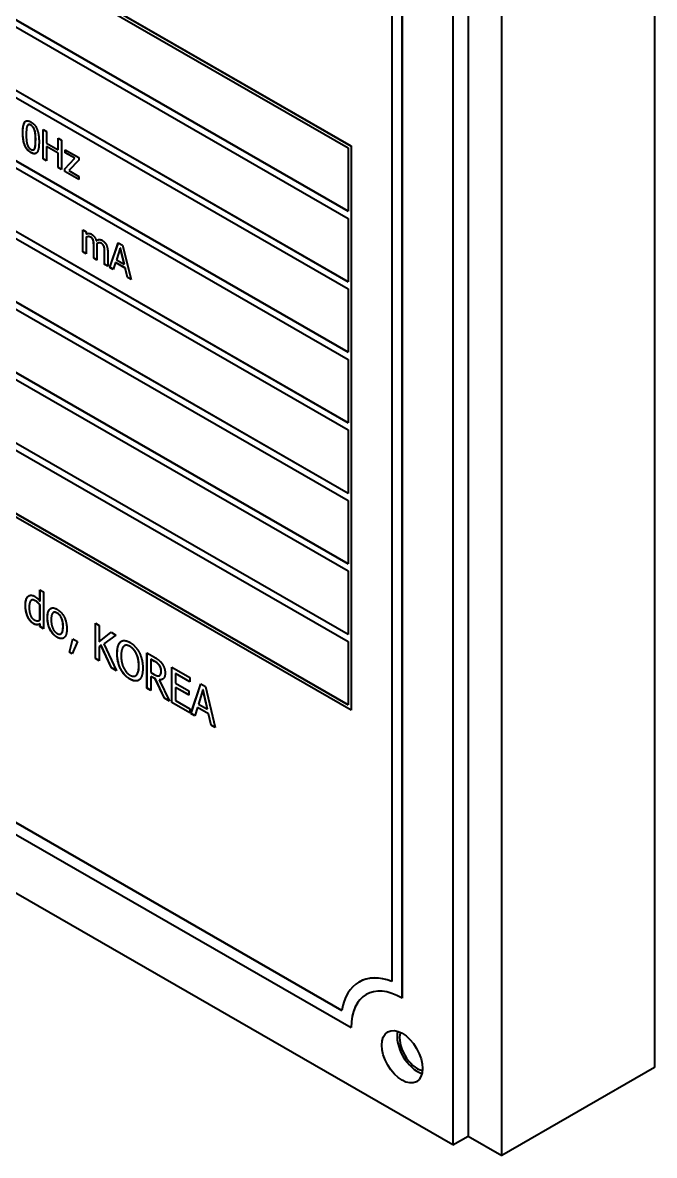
# Model space of a CAD drawing. Header units: millimetres. Extents: x 0 to 3364, y 0 to 2376.
# Drawn here: x 3010 to 3031.96, y 1854.53 to 1893.92 of the extents above; entities that cross this region are included whole.
import ezdxf

# ---------------------------------------------------------------- set-up
doc = ezdxf.new("R2010")
doc.units = ezdxf.units.MM
doc.header["$LTSCALE"] = 4
doc.layers.add('가시적인 것(ISO)', color=3, linetype='Continuous', lineweight=40, true_color=0x00ff00)
doc.layers.add('가시적인 좁은 것(ISO)', color=3, linetype='Continuous', lineweight=35, true_color=0x00ff00)

msp = doc.modelspace()

# ---------------------------------------------------------------- linework, layer by layer
at = {"layer": '가시적인 것(ISO)'}
for p, q in [((2988.8948, 1908.363), (3021.4217, 1889.632)), ((2988.8984, 1908.3651), (3021.4253, 1889.6341)), ((2989.0009, 1908.1793), (3021.3157, 1889.5705)), ((3021.3157, 1887.3631), (2989.0009, 1905.9719)), ((2989.0044, 1905.974), (3021.3157, 1887.3672)), ((2989.0009, 1905.7267), (3021.3157, 1887.1178)), ((3024.9608, 1903.949), (3024.9608, 1854.8962)), ((3025.4911, 1904.2544), (3025.4911, 1855.2016)), ((3021.3157, 1884.9104), (2989.0009, 1903.5193)), ((2989.0044, 1903.5213), (3021.3157, 1884.9145)), ((3026.6579, 1854.5297), (3026.6579, 1903.5825)), ((2989.0009, 1903.274), (3021.3157, 1884.6652)), ((3031.9612, 1902.169), (3031.9612, 1857.5837)), ((3021.3157, 1882.4578), (2989.0009, 1901.0666)), ((2989.0009, 1900.8214), (3021.3157, 1882.2125)), ((2989.0044, 1901.0687), (3021.3157, 1882.4619)), ((3023.1895, 1859.9999), (3023.1895, 1900.8772)), ((3023.193, 1900.8793), (3023.193, 1860.0019)), ((3022.836, 1900.7064), (3022.836, 1860.5779)), ((3021.3157, 1880.0052), (2989.0009, 1898.614)), ((2989.0044, 1898.616), (3021.3157, 1880.0092)), ((2989.0009, 1898.3687), (3021.3157, 1879.7599)), ((3021.3157, 1877.5525), (2989.0009, 1896.1614)), ((2989.0044, 1896.1634), (3021.3157, 1877.5566)), ((2989.0009, 1895.9161), (3021.3157, 1877.3073)), ((3021.3157, 1875.0999), (2989.0009, 1893.7087)), ((2989.0044, 1893.7108), (3021.3157, 1875.104)), ((2989.0009, 1893.4635), (3021.3157, 1874.8546)), ((3021.3157, 1872.6472), (2989.0009, 1891.2561)), ((2989.0009, 1891.0108), (3021.3157, 1872.402)), ((2989.0044, 1891.2581), (3021.3157, 1872.6513)), ((3010.1939, 1890.3704), (3010.1904, 1890.3684)), ((3010.7062, 1889.183), (3010.7062, 1890.2049)), ((3010.7062, 1890.2049), (3010.8237, 1890.1373)), ((3010.7098, 1889.185), (3010.7098, 1890.2029)), ((3010.8237, 1890.1373), (3010.8237, 1889.7365)), ((3010.8237, 1889.7365), (3011.2305, 1889.5022)), ((3011.2305, 1889.5022), (3011.2305, 1889.903)), ((3011.2305, 1889.903), (3011.348, 1889.8353)), ((3011.2341, 1889.5042), (3011.2341, 1889.901)), ((3011.348, 1889.8353), (3011.348, 1888.8134)), ((3010.3837, 1889.5053), (3010.3801, 1889.5033)), ((3010.8272, 1889.6176), (3010.8237, 1889.6155)), ((3011.2305, 1889.3813), (3010.8237, 1889.6155)), ((3010.8237, 1889.6155), (3010.8237, 1889.1153)), ((3011.2341, 1889.3833), (3010.8272, 1889.6176)), ((3011.2341, 1889.5042), (3011.2305, 1889.5022)), ((3011.2341, 1889.3833), (3011.2305, 1889.3813)), ((3011.2305, 1888.8811), (3011.2305, 1889.3813)), ((3011.2341, 1888.8831), (3011.2341, 1889.3833)), ((3011.4812, 1889.3976), (3011.4812, 1889.5036)), ((3011.4812, 1889.5036), (3011.9475, 1889.235)), ((3011.4848, 1889.3996), (3011.4812, 1889.3976)), ((3011.8136, 1889.2062), (3011.4812, 1889.3976)), ((3011.4848, 1889.3996), (3011.4848, 1889.5015)), ((3011.8171, 1889.2082), (3011.4848, 1889.3996)), ((3021.3157, 1889.5705), (3021.3157, 1887.3631)), ((3021.4253, 1889.6341), (3021.4217, 1889.632)), ((3021.4217, 1889.632), (3021.4217, 1870.0109)), ((3021.4253, 1889.6341), (3021.4253, 1870.0129)), ((3010.7098, 1889.185), (3010.7062, 1889.183)), ((3010.8237, 1889.1153), (3010.7062, 1889.183)), ((3010.8237, 1889.1194), (3010.7098, 1889.185)), ((3011.4669, 1888.841), (3011.8136, 1889.2062)), ((3011.4704, 1888.843), (3011.8171, 1889.2082)), ((3011.9475, 1889.1431), (3011.5994, 1888.7771)), ((3011.8171, 1889.2082), (3011.8136, 1889.2062)), ((3011.9475, 1889.235), (3011.9475, 1889.1431)), ((3021.4217, 1870.0109), (2988.8948, 1888.7419)), ((3021.3157, 1870.1946), (2989.0009, 1888.8034)), ((2989.0044, 1888.8055), (3021.3157, 1870.1987)), ((3011.2341, 1888.8831), (3011.2305, 1888.8811)), ((3011.348, 1888.8134), (3011.2305, 1888.8811)), ((3011.348, 1888.8175), (3011.2341, 1888.8831)), ((3011.4704, 1888.843), (3011.4669, 1888.841)), ((3011.4669, 1888.7449), (3011.4669, 1888.841)), ((3011.4704, 1888.747), (3011.4669, 1888.7449)), ((3011.954, 1888.4645), (3011.4669, 1888.7449)), ((3011.4704, 1888.747), (3011.4704, 1888.843)), ((3011.954, 1888.4685), (3011.4704, 1888.747)), ((3011.5994, 1888.7771), (3011.954, 1888.5729)), ((3011.954, 1888.5729), (3011.954, 1888.4645)), ((3024.9608, 1854.8962), (2968.3923, 1887.4718)), ((2971.9243, 1887.4777), (3021.4217, 1858.974)), ((3021.0979, 1859.5693), (2972.2482, 1887.7)), ((2972.2517, 1887.702), (3021.0985, 1859.573)), ((3021.3157, 1887.1178), (3021.3157, 1884.9104)), ((3012.0922, 1885.9496), (3012.0922, 1886.7165)), ((3012.0922, 1886.7165), (3012.204, 1886.6521)), ((3012.0958, 1885.9516), (3012.0958, 1886.7144)), ((3012.204, 1886.6521), (3012.204, 1886.5676)), ((3012.2075, 1886.4604), (3012.204, 1886.4583)), ((3012.204, 1886.4583), (3012.204, 1885.8853)), ((3012.4532, 1886.3578), (3012.4496, 1886.3558)), ((3012.4683, 1885.7331), (3012.4683, 1886.1769)), ((3012.4718, 1885.7351), (3012.4718, 1886.179)), ((3012.562, 1886.339), (3012.5585, 1886.337)), ((3012.5814, 1886.2426), (3012.5778, 1886.2405)), ((3012.58, 1886.1739), (3012.58, 1885.6687)), ((3013.0262, 1885.4117), (3013.3242, 1886.2621)), ((3013.0298, 1885.4138), (3013.3266, 1886.2607)), ((3013.3242, 1886.2621), (3013.4689, 1886.1788)), ((3013.4689, 1886.1788), (3013.7669, 1884.9852)), ((3012.0958, 1885.9516), (3012.0922, 1885.9496)), ((3012.204, 1885.8853), (3012.0922, 1885.9496)), ((3012.204, 1885.8893), (3012.0958, 1885.9516)), ((3012.8292, 1886.1413), (3012.8257, 1886.1392)), ((3012.8443, 1885.5165), (3012.8443, 1885.9604)), ((3012.8478, 1885.5185), (3012.8478, 1885.9624)), ((3012.956, 1885.9573), (3012.956, 1885.4522)), ((3013.3937, 1886.0829), (3013.2576, 1885.6802)), ((3013.3972, 1886.085), (3013.3937, 1886.0829)), ((3013.5305, 1885.523), (3013.3937, 1886.0829)), ((3013.534, 1885.525), (3013.3972, 1886.085)), ((3012.4718, 1885.7351), (3012.4683, 1885.7331)), ((3012.58, 1885.6687), (3012.4683, 1885.7331)), ((3012.58, 1885.6728), (3012.4718, 1885.7351)), ((3012.8478, 1885.5185), (3012.8443, 1885.5165)), ((3012.956, 1885.4522), (3012.8443, 1885.5165)), ((3012.956, 1885.4562), (3012.8478, 1885.5185)), ((3013.0298, 1885.4138), (3013.0262, 1885.4117)), ((3013.1451, 1885.3433), (3013.0262, 1885.4117)), ((3013.1463, 1885.3467), (3013.0298, 1885.4138)), ((3013.2254, 1885.5828), (3013.1451, 1885.3433)), ((3013.2289, 1885.5848), (3013.2254, 1885.5828)), ((3013.5627, 1885.3885), (3013.2254, 1885.5828)), ((3013.5663, 1885.3905), (3013.2289, 1885.5848)), ((3013.2576, 1885.6802), (3013.5305, 1885.523)), ((3013.534, 1885.525), (3013.5305, 1885.523)), ((3013.5663, 1885.3905), (3013.5627, 1885.3885)), ((3013.643, 1885.0566), (3013.5627, 1885.3885)), ((3013.6465, 1885.0586), (3013.5663, 1885.3905)), ((3013.6465, 1885.0586), (3013.643, 1885.0566)), ((3013.7669, 1884.9852), (3013.643, 1885.0566)), ((3013.7657, 1884.99), (3013.6465, 1885.0586)), ((3021.3157, 1884.6652), (3021.3157, 1882.4578)), ((3021.3157, 1882.2125), (3021.3157, 1880.0052)), ((3021.3157, 1879.7599), (3021.3157, 1877.5525)), ((3021.3157, 1877.3073), (3021.3157, 1875.0999)), ((3021.3157, 1874.8546), (3021.3157, 1872.6472)), ((3010.6012, 1873.8016), (3010.6012, 1874.1991)), ((3010.6012, 1874.1991), (3010.7284, 1874.1258)), ((3010.6048, 1873.8036), (3010.6048, 1874.197)), ((3010.7284, 1874.1258), (3010.7284, 1872.8448)), ((3010.3065, 1873.8364), (3010.303, 1873.8344)), ((3010.6048, 1873.8036), (3010.6012, 1873.8016)), ((3010.6048, 1873.6754), (3010.6012, 1873.6734)), ((3010.6012, 1873.1417), (3010.6012, 1873.6734)), ((3010.6048, 1873.1437), (3010.6048, 1873.6754)), ((3010.1758, 1873.2645), (3010.1723, 1873.2625)), ((3011.0687, 1873.4075), (3011.0652, 1873.4054)), ((3010.6048, 1873.1437), (3010.6012, 1873.1417)), ((3010.6048, 1873.0135), (3010.6012, 1873.0115)), ((3010.6012, 1872.9181), (3010.6012, 1873.0115)), ((3010.6048, 1872.9201), (3010.6012, 1872.9181)), ((3010.7284, 1872.8448), (3010.6012, 1872.9181)), ((3010.6048, 1872.9201), (3010.6048, 1873.0135)), ((3010.7284, 1872.8489), (3010.6048, 1872.9201)), ((3012.5274, 1871.8089), (3012.5274, 1873.0352)), ((3012.5274, 1873.0352), (3012.6615, 1872.958)), ((3012.531, 1871.8109), (3012.531, 1873.0331)), ((3012.6615, 1872.958), (3012.6615, 1872.3935)), ((3011.3304, 1872.6676), (3011.3269, 1872.6656)), ((3011.6223, 1872.025), (3011.741, 1872.4963)), ((3011.6259, 1872.027), (3011.7436, 1872.4948)), ((3011.9103, 1872.3988), (3011.7212, 1871.9681)), ((3011.741, 1872.4963), (3011.9103, 1872.3988)), ((3012.6615, 1872.3935), (3013.0741, 1872.7204)), ((3012.665, 1872.3955), (3012.6615, 1872.3935)), ((3012.665, 1872.3955), (3013.0746, 1872.7201)), ((3013.2374, 1872.6263), (3012.8205, 1872.3188)), ((3013.0741, 1872.7204), (3013.2374, 1872.6263)), ((3013.4085, 1872.3917), (3013.405, 1872.3897)), ((3021.3157, 1872.402), (3021.3157, 1870.1946)), ((3011.6259, 1872.027), (3011.6223, 1872.025)), ((3011.7212, 1871.9681), (3011.6223, 1872.025)), ((3011.7226, 1871.9713), (3011.6259, 1872.027)), ((3012.7208, 1872.2679), (3012.6615, 1872.2216)), ((3012.6615, 1872.2216), (3012.6615, 1871.7316)), ((3012.7244, 1872.27), (3012.7208, 1872.2679)), ((3013.0878, 1871.4861), (3012.7208, 1872.2679)), ((3013.0914, 1871.4882), (3012.7244, 1872.27)), ((3012.8205, 1872.3188), (3013.2615, 1871.3862)), ((3013.5399, 1872.2551), (3013.5364, 1872.2531)), ((3014.3213, 1872.0022), (3014.5808, 1871.8527)), ((3014.3213, 1870.7759), (3014.3213, 1872.0022)), ((3014.3248, 1870.7779), (3014.3248, 1872.0001)), ((3012.531, 1871.8109), (3012.5274, 1871.8089)), ((3012.6615, 1871.7316), (3012.5274, 1871.8089)), ((3012.6615, 1871.7357), (3012.531, 1871.8109)), ((3014.4589, 1871.7859), (3014.4554, 1871.7838)), ((3014.5877, 1871.7076), (3014.4554, 1871.7838)), ((3014.4554, 1871.7838), (3014.4554, 1871.3227)), ((3014.5913, 1871.7097), (3014.4589, 1871.7859)), ((3013.0914, 1871.4882), (3013.0878, 1871.4861)), ((3013.2615, 1871.3862), (3013.0878, 1871.4861)), ((3013.2588, 1871.3918), (3013.0914, 1871.4882)), ((3013.9269, 1871.2109), (3013.9234, 1871.2089)), ((3014.4554, 1871.3227), (3014.5731, 1871.2549)), ((3014.7571, 1871.2146), (3014.7535, 1871.2125)), ((3015.1808, 1870.2809), (3015.1808, 1871.5072)), ((3015.1808, 1871.5072), (3015.8108, 1871.1444)), ((3015.1843, 1870.2829), (3015.1843, 1871.5052)), ((3015.3184, 1871.2869), (3015.3149, 1871.2849)), ((3015.8108, 1870.9993), (3015.3149, 1871.2849)), ((3015.3149, 1871.2849), (3015.3149, 1870.949)), ((3015.8108, 1871.0034), (3015.3184, 1871.2869)), ((3014.4589, 1871.1886), (3014.4554, 1871.1866)), ((3014.6083, 1871.0985), (3014.4554, 1871.1866)), ((3014.4554, 1871.1866), (3014.4554, 1870.6986)), ((3014.6119, 1871.1005), (3014.4589, 1871.1886)), ((3014.6119, 1871.1005), (3014.6083, 1871.0985)), ((3014.9272, 1870.4269), (3014.6083, 1871.0985)), ((3014.9308, 1870.4289), (3014.6119, 1871.1005)), ((3014.746, 1871.069), (3014.7424, 1871.067)), ((3014.7424, 1871.067), (3015.1009, 1870.3269)), ((3015.3149, 1870.949), (3015.7773, 1870.6827)), ((3015.3184, 1870.8059), (3015.3149, 1870.8039)), ((3015.7773, 1870.5376), (3015.3149, 1870.8039)), ((3015.3149, 1870.8039), (3015.3149, 1870.3488)), ((3015.7773, 1870.5417), (3015.3184, 1870.8059)), ((3015.8108, 1871.1444), (3015.8108, 1870.9993)), ((3015.8486, 1869.8963), (3016.1882, 1870.9271)), ((3015.8522, 1869.8983), (3016.1906, 1870.9257)), ((3016.1882, 1870.9271), (3016.3541, 1870.8316)), ((3016.3541, 1870.8316), (3016.6936, 1869.4097)), ((3014.3248, 1870.7779), (3014.3213, 1870.7759)), ((3014.4554, 1870.6986), (3014.3213, 1870.7759)), ((3014.4554, 1870.7027), (3014.3248, 1870.7779)), ((3014.9308, 1870.4289), (3014.9272, 1870.4269)), ((3015.1009, 1870.3269), (3014.9272, 1870.4269)), ((3015.0981, 1870.3326), (3014.9308, 1870.4289)), ((3015.7773, 1870.6827), (3015.7773, 1870.5376)), ((3016.2672, 1870.7146), (3016.1125, 1870.2263)), ((3016.2708, 1870.7166), (3016.2672, 1870.7146)), ((3016.4228, 1870.0476), (3016.2672, 1870.7146)), ((3016.4264, 1870.0497), (3016.2708, 1870.7166)), ((3015.1843, 1870.2829), (3015.1808, 1870.2809)), ((3015.8108, 1869.9181), (3015.1808, 1870.2809)), ((3015.8108, 1869.9221), (3015.1843, 1870.2829)), ((3015.3149, 1870.3488), (3015.8108, 1870.0632)), ((3015.8108, 1870.0632), (3015.8108, 1869.9181)), ((3016.0756, 1870.1085), (3015.9845, 1869.8181)), ((3016.0791, 1870.1105), (3016.0756, 1870.1085)), ((3016.4606, 1869.8867), (3016.0756, 1870.1085)), ((3016.4642, 1869.8888), (3016.0791, 1870.1105)), ((3016.1125, 1870.2263), (3016.4228, 1870.0476)), ((3016.4264, 1870.0497), (3016.4228, 1870.0476)), ((3015.8522, 1869.8983), (3015.8486, 1869.8963)), ((3015.9845, 1869.8181), (3015.8486, 1869.8963)), ((3015.9855, 1869.8215), (3015.8522, 1869.8983)), ((3016.4642, 1869.8888), (3016.4606, 1869.8867)), ((3016.5517, 1869.4914), (3016.4606, 1869.8867)), ((3016.5553, 1869.4934), (3016.4642, 1869.8888)), ((3021.4253, 1870.0129), (3021.4217, 1870.0109)), ((3016.5553, 1869.4934), (3016.5517, 1869.4914)), ((3016.6936, 1869.4097), (3016.5517, 1869.4914)), ((3016.6924, 1869.4145), (3016.5553, 1869.4934)), ((3021.6959, 1860.5578), (3021.6924, 1860.5558)), ((3023.193, 1860.0019), (3023.1895, 1859.9999)), ((3021.4253, 1858.976), (3021.4217, 1858.974)), ((3031.9612, 1857.5837), (3026.6579, 1854.5297)), ((3024.9608, 1854.8962), (3025.4911, 1855.2016)), ((3025.4911, 1855.2016), (3026.6579, 1854.5297))]:
    msp.add_line(p, q, dxfattribs=at)
for centre, major_axis, start_param, end_param in [((3023.1895, 1857.956), (-1.4971, 2.5998), 5.6671689, 6.9030691), ((3023.193, 1857.958), (-1.4971, 2.5998), 5.6688595, 6.2831853), ((3023.1895, 1857.956), (-1.2476, 2.1665), 5.4997209, 7.0705172), ((3023.193, 1857.958), (-1.2476, 2.1665), 0.0014115, 0.7873319), ((3023.7234, 1858.2634), (0.499, -0.8666), 3.6993769, 5.7254011), ((3023.7234, 1858.2634), (-0.4367, 0.7583), 0.4988431, 2.6427496)]:
    msp.add_ellipse(centre, major_axis=major_axis, ratio=0.5780931, start_param=start_param, end_param=end_param, dxfattribs=at)
msp.add_ellipse((3023.193, 1857.958), major_axis=(-0.499, 0.8666), ratio=0.5780931, dxfattribs=at)
for points, degree in [([(3010.0028, 1890.0982), (3010.0028, 1890.3748), (3010.1411, 1890.5511), (3010.2858, 1890.4678)], 2), ([(3010.154, 1890.3225), (3010.1361, 1890.2807), (3010.1232, 1890.1291), (3010.1232, 1890.0289)], 2), ([(3010.2858, 1890.3543), (3010.2363, 1890.3828), (3010.1726, 1890.3656), (3010.154, 1890.3225)], 2), ([(3010.2858, 1890.4678), (3010.4312, 1890.384), (3010.568, 1890.0402), (3010.568, 1889.7736)], 2), ([(3010.4154, 1890.1736), (3010.3975, 1890.2361), (3010.3352, 1890.3258), (3010.2858, 1890.3543)], 2), ([(3010.4476, 1889.8429), (3010.4476, 1889.948), (3010.4333, 1890.1112), (3010.4154, 1890.1736)], 2), ([(3010.2858, 1889.4036), (3010.1396, 1889.4877), (3010.0028, 1889.829), (3010.0028, 1890.0982)], 2), ([(3010.1232, 1890.0289), (3010.1232, 1889.9212), (3010.1346, 1889.7705), (3010.1533, 1889.7035)], 2), ([(3010.568, 1889.7736), (3010.568, 1889.4986), (3010.4297, 1889.3207), (3010.2858, 1889.4036)], 2), ([(3010.4161, 1889.5496), (3010.4333, 1889.5902), (3010.4476, 1889.7377), (3010.4476, 1889.8429)], 2), ([(3010.1533, 1889.7035), (3010.1704, 1889.6406), (3010.2342, 1889.5467), (3010.2858, 1889.517)], 2), ([(3010.2858, 1889.517), (3010.3345, 1889.489), (3010.3982, 1889.5061), (3010.4161, 1889.5496)], 2), ([(3012.204, 1886.5676), (3012.2476, 1886.593), (3012.3336, 1886.599), (3012.3852, 1886.5693)], 2), ([(3012.3852, 1886.5693), (3012.4439, 1886.5355), (3012.5349, 1886.421), (3012.5585, 1886.337)], 2), ([(3012.3565, 1886.4632), (3012.3207, 1886.4839), (3012.2412, 1886.4775), (3012.204, 1886.4583)], 2), ([(3012.4496, 1886.3558), (3012.4382, 1886.3897), (3012.3945, 1886.4414), (3012.3565, 1886.4632)], 2), ([(3012.4683, 1886.1769), (3012.4683, 1886.2299), (3012.4611, 1886.3243), (3012.4496, 1886.3558)], 2), ([(3012.5585, 1886.337), (3012.6094, 1886.3731), (3012.7053, 1886.3849), (3012.7612, 1886.3527)], 2), ([(3012.562, 1886.339), (3012.5693, 1886.3441), (3012.5768, 1886.349), (3012.5845, 1886.3536)], 3), ([(3012.7326, 1886.2467), (3012.6982, 1886.2665), (3012.6194, 1886.263), (3012.5778, 1886.2405)], 2), ([(3012.5778, 1886.2405), (3012.5786, 1886.2285), (3012.58, 1886.1954), (3012.58, 1886.1739)], 2), ([(3012.8257, 1886.1392), (3012.8142, 1886.1732), (3012.7705, 1886.2248), (3012.7326, 1886.2467)], 2), ([(3012.7612, 1886.3527), (3012.8042, 1886.328), (3012.8744, 1886.2569), (3012.9002, 1886.2073)], 2), ([(3012.9002, 1886.2073), (3012.9267, 1886.1573), (3012.956, 1886.036), (3012.956, 1885.9573)], 2), ([(3012.8443, 1885.9604), (3012.8443, 1886.0134), (3012.8371, 1886.1078), (3012.8257, 1886.1392)], 2), ([(3010.0941, 1873.6633), (3010.0941, 1873.7845), (3010.1457, 1873.9317), (3010.1912, 1873.9721)], 2), ([(3010.1912, 1873.9721), (3010.2325, 1874.0079), (3010.3494, 1874.0092), (3010.4138, 1873.9721)], 2), ([(3010.1948, 1873.9741), (3010.2016, 1873.98), (3010.2088, 1873.9853), (3010.2164, 1873.9898)], 3), ([(3010.4138, 1873.9721), (3010.4706, 1873.9394), (3010.5548, 1873.8601), (3010.6012, 1873.8016)], 2), ([(3010.1723, 1873.2625), (3010.1345, 1873.3449), (3010.0941, 1873.547), (3010.0941, 1873.6633)], 2), ([(3010.4345, 1873.8181), (3010.3365, 1873.8745), (3010.2256, 1873.7595), (3010.2256, 1873.5905)], 2), ([(3010.2256, 1873.5905), (3010.2256, 1873.4276), (3010.3107, 1873.2066), (3010.4052, 1873.1522)], 2), ([(3010.6012, 1873.6734), (3010.5539, 1873.7284), (3010.4783, 1873.7928), (3010.4345, 1873.8181)], 2), ([(3010.8591, 1873.2297), (3010.8591, 1873.4603), (3011.0447, 1873.6088), (3011.1969, 1873.5212)], 2), ([(3010.3752, 1873.0224), (3010.3133, 1873.0581), (3010.2084, 1873.1811), (3010.1723, 1873.2625)], 2), ([(3011.1969, 1872.5492), (3011.0396, 1872.6398), (3010.8591, 1873.0051), (3010.8591, 1873.2297)], 2), ([(3011.1969, 1873.388), (3011.098, 1873.4449), (3010.9906, 1873.3329), (3010.9906, 1873.154)], 2), ([(3011.1969, 1873.5212), (3011.3499, 1873.433), (3011.5338, 1873.0727), (3011.5338, 1872.8412)], 2), ([(3011.4023, 1872.9169), (3011.4023, 1873.0958), (3011.2957, 1873.3311), (3011.1969, 1873.388)], 2), ([(3010.4989, 1872.9839), (3010.4723, 1872.9834), (3010.4138, 1873.0002), (3010.3752, 1873.0224)], 2), ([(3010.4052, 1873.1522), (3010.4551, 1873.1235), (3010.5565, 1873.1207), (3010.6012, 1873.1417)], 2), ([(3010.6012, 1873.0115), (3010.5711, 1872.999), (3010.5282, 1872.984), (3010.4989, 1872.9839)], 2), ([(3010.9906, 1873.154), (3010.9906, 1872.9801), (3011.098, 1872.7393), (3011.1969, 1872.6824)], 2), ([(3011.1969, 1872.6824), (3011.2949, 1872.626), (3011.4023, 1872.74), (3011.4023, 1872.9169)], 2), ([(3011.5338, 1872.8412), (3011.5338, 1872.6086), (3011.3499, 1872.4611), (3011.1969, 1872.5492)], 2), ([(3013.2838, 1871.9864), (3013.2838, 1872.1405), (3013.3466, 1872.3389), (3013.405, 1872.3897)], 2), ([(3013.405, 1872.3897), (3013.4635, 1872.4375), (3013.6276, 1872.4275), (3013.729, 1872.3691)], 2), ([(3013.4085, 1872.3917), (3013.4163, 1872.398), (3013.4243, 1872.4037), (3013.4328, 1872.4087)], 3), ([(3013.4041, 1871.4451), (3013.3457, 1871.5603), (3013.2838, 1871.8354), (3013.2838, 1871.9864)], 2), ([(3013.5056, 1872.2294), (3013.466, 1872.1896), (3013.4231, 1872.0255), (3013.4231, 1871.9063)], 2), ([(3013.7299, 1872.2274), (3013.6568, 1872.2695), (3013.5477, 1872.2708), (3013.5056, 1872.2294)], 2), ([(3013.729, 1872.3691), (3013.8322, 1872.3097), (3013.9972, 1872.1272), (3014.054, 1872.016)], 2), ([(3013.9534, 1871.9715), (3013.913, 1872.0584), (3013.8004, 1872.1869), (3013.7299, 1872.2274)], 2), ([(3014.054, 1872.016), (3014.1115, 1871.9013), (3014.1751, 1871.6262), (3014.1751, 1871.4732)], 2), ([(3013.4231, 1871.9063), (3013.4231, 1871.6648), (3013.5898, 1871.3124), (3013.7299, 1871.2317)], 2), ([(3014.0359, 1871.5533), (3014.0359, 1871.6746), (3013.9929, 1871.8872), (3013.9534, 1871.9715)], 2), ([(3014.5808, 1871.8527), (3014.6677, 1871.8027), (3014.7846, 1871.7125), (3014.837, 1871.6406)], 2), ([(3014.7485, 1871.5733), (3014.7201, 1871.6125), (3014.6444, 1871.675), (3014.5877, 1871.7076)], 2), ([(3014.837, 1871.6406), (3014.8894, 1871.5687), (3014.9513, 1871.4028), (3014.9513, 1871.3065)], 2), ([(3013.729, 1871.0911), (3013.6268, 1871.15), (3013.4635, 1871.3285), (3013.4041, 1871.4451)], 2), ([(3013.7299, 1871.2317), (3013.87, 1871.151), (3014.0359, 1871.3119), (3014.0359, 1871.5533)], 2), ([(3014.1751, 1871.4732), (3014.1751, 1871.3241), (3014.1133, 1871.1182), (3014.054, 1871.0709)], 2), ([(3014.5731, 1871.2549), (3014.6307, 1871.2218), (3014.7227, 1871.1936), (3014.7553, 1871.2136)], 2), ([(3014.9513, 1871.3065), (3014.9513, 1871.1723), (3014.8396, 1871.0548), (3014.7424, 1871.067)], 2), ([(3014.8121, 1871.3737), (3014.8121, 1871.4274), (3014.7811, 1871.5277), (3014.7485, 1871.5733)], 2), ([(3014.7553, 1871.2136), (3014.7846, 1871.2306), (3014.8121, 1871.3101), (3014.8121, 1871.3737)], 2), ([(3014.7571, 1871.2146), (3014.7577, 1871.2149), (3014.7583, 1871.2153), (3014.7589, 1871.2156)], 3), ([(3014.054, 1871.0709), (3013.9921, 1871.0211), (3013.8279, 1871.0341), (3013.729, 1871.0911)], 2)]:
    msp.add_open_spline(points, degree=degree, dxfattribs=at)
for points, knots in [([(3010.0064, 1890.1002), (3010.0064, 1890.17), (3010.0097, 1890.2419), (3010.0269, 1890.3535), (3010.0389, 1890.4018), (3010.0688, 1890.4578), (3010.0844, 1890.4803), (3010.1086, 1890.4949)], [-0.21916961, -0.21916961, -0.21916961, -0.21916961, -0.14378473, -0.14378473, -0.08617374, -0.08617374, -0.0565791, -0.0565791, -0.0565791, -0.0565791]), ([(3010.2893, 1890.3563), (3010.2783, 1890.3627), (3010.2673, 1890.368), (3010.2467, 1890.3753), (3010.2372, 1890.3775), (3010.2193, 1890.3786), (3010.2069, 1890.3778), (3010.1939, 1890.3704)], [-0.070296819, -0.070296819, -0.070296819, -0.070296819, -0.052045902, -0.052045902, -0.03550401, -0.03550401, -0.019440911, -0.019440911, -0.019440911, -0.019440911]), ([(3010.419, 1890.1757), (3010.4144, 1890.1914), (3010.409, 1890.2073), (3010.3965, 1890.2372), (3010.3896, 1890.2511), (3010.3682, 1890.2874), (3010.3553, 1890.3027), (3010.3275, 1890.3314), (3010.3083, 1890.3454), (3010.2893, 1890.3563)], [-0.036843378, -0.036843378, -0.036843378, -0.036843378, -0.030810094, -0.030810094, -0.025347601, -0.025347601, -0.016099745, -0.016099745, 0, 0, 0, 0]), ([(3010.4512, 1889.8449), (3010.4512, 1889.9041), (3010.4495, 1889.9695), (3010.4417, 1890.0586), (3010.4359, 1890.1166), (3010.419, 1890.1757)], [-0.12885654, -0.12885654, -0.12885654, -0.12885654, -0.0389667, -0.0389667, 0, 0, 0, 0]), ([(3010.2893, 1889.4056), (3010.2669, 1889.4185), (3010.2444, 1889.4338), (3010.2024, 1889.4686), (3010.1831, 1889.4874), (3010.1391, 1889.5389), (3010.1169, 1889.5725), (3010.0837, 1889.6373), (3010.0617, 1889.6852), (3010.0152, 1889.8686), (3010.0064, 1889.9879), (3010.0064, 1890.1002)], [-0.31842213, -0.31842213, -0.31842213, -0.31842213, -0.26242955, -0.26242955, -0.2112836, -0.2112836, -0.13875166, -0.13875166, -0.08245192, -0.08245192, 0, 0, 0, 0]), ([(3010.4197, 1889.5517), (3010.4331, 1889.5834), (3010.4402, 1889.6262), (3010.4467, 1889.6933), (3010.4512, 1889.7476), (3010.4512, 1889.8449)], [-0.17540888, -0.17540888, -0.17540888, -0.17540888, -0.07141926, -0.07141926, 0, 0, 0, 0]), ([(3010.4651, 1889.379), (3010.4447, 1889.3678), (3010.4213, 1889.3636), (3010.3614, 1889.3702), (3010.3254, 1889.3848), (3010.2893, 1889.4056)], [-0.054787669, -0.054787669, -0.054787669, -0.054787669, -0.030639985, -0.030639985, 0, 0, 0, 0]), ([(3010.3837, 1889.5053), (3010.385, 1889.506), (3010.3862, 1889.5068), (3010.4018, 1889.5174), (3010.4121, 1889.5333), (3010.4197, 1889.5517)], [-0.019476279, -0.019476279, -0.019476279, -0.019476279, -0.017884428, -0.017884428, 0, 0, 0, 0]), ([(3012.3601, 1886.4653), (3012.3476, 1886.4725), (3012.3352, 1886.4772), (3012.3052, 1886.4841), (3012.2908, 1886.4832), (3012.2565, 1886.4804), (3012.2309, 1886.4724), (3012.2075, 1886.4604)], [-0.037461017, -0.037461017, -0.037461017, -0.037461017, -0.033406469, -0.033406469, -0.027292327, -0.027292327, 0, 0, 0, 0]), ([(3012.4532, 1886.3578), (3012.4489, 1886.3706), (3012.4432, 1886.3831), (3012.4269, 1886.4102), (3012.4177, 1886.4204), (3012.3963, 1886.4421), (3012.3782, 1886.4548), (3012.3601, 1886.4653)], [-0.026817419, -0.026817419, -0.026817419, -0.026817419, -0.021793379, -0.021793379, -0.015419966, -0.015419966, 0, 0, 0, 0]), ([(3012.4718, 1886.179), (3012.4718, 1886.2179), (3012.4708, 1886.272), (3012.4621, 1886.3269), (3012.4586, 1886.3428), (3012.4532, 1886.3578)], [-0.037446566, -0.037446566, -0.037446566, -0.037446566, -0.009843699, -0.009843699, 0, 0, 0, 0]), ([(3012.7361, 1886.2487), (3012.724, 1886.2557), (3012.7121, 1886.2603), (3012.685, 1886.2669), (3012.6717, 1886.2672), (3012.6328, 1886.2655), (3012.6054, 1886.2556), (3012.5814, 1886.2426)], [-0.044082433, -0.044082433, -0.044082433, -0.044082433, -0.037338308, -0.037338308, -0.02836051, -0.02836051, 0, 0, 0, 0]), ([(3012.8292, 1886.1413), (3012.8249, 1886.154), (3012.8193, 1886.1665), (3012.8029, 1886.1937), (3012.7938, 1886.2039), (3012.7724, 1886.2256), (3012.7543, 1886.2383), (3012.7361, 1886.2487)], [-0.026817419, -0.026817419, -0.026817419, -0.026817419, -0.021793379, -0.021793379, -0.015419966, -0.015419966, 0, 0, 0, 0]), ([(3012.8478, 1885.9624), (3012.8478, 1886.0014), (3012.8469, 1886.0555), (3012.8382, 1886.1104), (3012.8347, 1886.1263), (3012.8292, 1886.1413)], [-0.037446566, -0.037446566, -0.037446566, -0.037446566, -0.009843699, -0.009843699, 0, 0, 0, 0]), ([(3010.0976, 1873.6653), (3010.0976, 1873.7786), (3010.1145, 1873.8347), (3010.1398, 1873.9069), (3010.163, 1873.9459), (3010.1948, 1873.9741)], [-0.067169245, -0.067169245, -0.067169245, -0.067169245, -0.043480597, -0.043480597, 0, 0, 0, 0]), ([(3010.1758, 1873.2645), (3010.1451, 1873.3315), (3010.128, 1873.3972), (3010.1029, 1873.5228), (3010.0976, 1873.5969), (3010.0976, 1873.6653)], [-0.084215899, -0.084215899, -0.084215899, -0.084215899, -0.050187351, -0.050187351, 0, 0, 0, 0]), ([(3010.438, 1873.8201), (3010.4227, 1873.8289), (3010.4075, 1873.8361), (3010.3786, 1873.8455), (3010.3651, 1873.8479), (3010.3351, 1873.8482), (3010.3199, 1873.8441), (3010.3065, 1873.8364)], [-0.162454487, -0.162454487, -0.162454487, -0.162454487, -0.138681885, -0.138681885, -0.116391425, -0.116391425, -0.086636627, -0.086636627, -0.086636627, -0.086636627]), ([(3010.6048, 1873.6754), (3010.5783, 1873.7062), (3010.5486, 1873.738), (3010.5044, 1873.7757), (3010.4774, 1873.7974), (3010.438, 1873.8201)], [-0.096675547, -0.096675547, -0.096675547, -0.096675547, -0.033432071, -0.033432071, 0, 0, 0, 0]), ([(3010.3787, 1873.0245), (3010.3548, 1873.0382), (3010.3313, 1873.0552), (3010.2861, 1873.0963), (3010.2646, 1873.1198), (3010.2174, 1873.1823), (3010.1946, 1873.2223), (3010.1758, 1873.2645)], [-0.067961758, -0.067961758, -0.067961758, -0.067961758, -0.047714102, -0.047714102, -0.027994807, -0.027994807, 0, 0, 0, 0]), ([(3010.8626, 1873.2318), (3010.8626, 1873.279), (3010.8655, 1873.3252), (3010.8792, 1873.4046), (3010.8891, 1873.4392), (3010.9256, 1873.5145), (3010.9526, 1873.5368), (3010.974, 1873.5495)], [-0.130633279, -0.130633279, -0.130633279, -0.130633279, -0.112301904, -0.112301904, -0.09621194, -0.09621194, -0.071503758, -0.071503758, -0.071503758, -0.071503758]), ([(3011.2004, 1872.5513), (3011.176, 1872.5653), (3011.1516, 1872.5817), (3011.1054, 1872.6188), (3011.0838, 1872.6389), (3011.0279, 1872.6996), (3010.9974, 1872.7426), (3010.9464, 1872.8342), (3010.9181, 1872.8947), (3010.8715, 1873.062), (3010.8626, 1873.1505), (3010.8626, 1873.2318)], [-0.23140113, -0.23140113, -0.23140113, -0.23140113, -0.19684338, -0.19684338, -0.16464808, -0.16464808, -0.11028974, -0.11028974, -0.05962156, -0.05962156, 0, 0, 0, 0]), ([(3011.2004, 1873.39), (3011.1844, 1873.3992), (3011.1684, 1873.4067), (3011.1383, 1873.4164), (3011.1243, 1873.4189), (3011.0952, 1873.4185), (3011.0812, 1873.4146), (3011.0687, 1873.4075)], [-0.135449634, -0.135449634, -0.135449634, -0.135449634, -0.118759786, -0.118759786, -0.103264414, -0.103264414, -0.084731462, -0.084731462, -0.084731462, -0.084731462]), ([(3011.4058, 1872.9189), (3011.4058, 1872.9609), (3011.4036, 1873.0058), (3011.3926, 1873.087), (3011.3848, 1873.1254), (3011.359, 1873.2055), (3011.3436, 1873.2357), (3011.3154, 1873.2841), (3011.2974, 1873.3084), (3011.2527, 1873.3553), (3011.2267, 1873.3749), (3011.2004, 1873.39)], [-0.085957, -0.085957, -0.085957, -0.085957, -0.069342651, -0.069342651, -0.055924971, -0.055924971, -0.041012876, -0.041012876, -0.022285047, -0.022285047, 0, 0, 0, 0]), ([(3010.5025, 1872.986), (3010.4774, 1872.9855), (3010.4567, 1872.9909), (3010.4248, 1873.0001), (3010.4012, 1873.0115), (3010.3787, 1873.0245)], [-0.027913022, -0.027913022, -0.027913022, -0.027913022, -0.019065252, -0.019065252, 0, 0, 0, 0]), ([(3010.6048, 1873.0135), (3010.5878, 1873.0065), (3010.5707, 1872.9997), (3010.5377, 1872.9881), (3010.5202, 1872.986), (3010.5025, 1872.986)], [-0.035842539, -0.035842539, -0.035842539, -0.035842539, -0.016863408, -0.016863408, 0, 0, 0, 0]), ([(3011.3304, 1872.6676), (3011.3338, 1872.6696), (3011.3371, 1872.6718), (3011.3619, 1872.691), (3011.375, 1872.7162), (3011.4001, 1872.7884), (3011.4058, 1872.8518), (3011.4058, 1872.9189)], [-0.078555626, -0.078555626, -0.078555626, -0.078555626, -0.074774695, -0.074774695, -0.049262731, -0.049262731, 0, 0, 0, 0]), ([(3011.4235, 1872.5221), (3011.3963, 1872.507), (3011.3652, 1872.5007), (3011.2887, 1872.5085), (3011.2449, 1872.5257), (3011.2004, 1872.5513)], [-0.070120664, -0.070120664, -0.070120664, -0.070120664, -0.03775459, -0.03775459, 0, 0, 0, 0]), ([(3013.2873, 1871.9885), (3013.2873, 1872.1306), (3013.3074, 1872.2091), (3013.3422, 1872.3105), (3013.3699, 1872.3582), (3013.4085, 1872.3917)], [-0.093919815, -0.093919815, -0.093919815, -0.093919815, -0.052438158, -0.052438158, 0, 0, 0, 0]), ([(3013.4077, 1871.4471), (3013.3876, 1871.4868), (3013.3705, 1871.5272), (3013.3384, 1871.6181), (3013.3264, 1871.664), (3013.2958, 1871.8), (3013.2873, 1871.8975), (3013.2873, 1871.9885)], [-0.11007977, -0.11007977, -0.11007977, -0.11007977, -0.09066462, -0.09066462, -0.06674587, -0.06674587, 0, 0, 0, 0]), ([(3013.7334, 1872.2295), (3013.7068, 1872.2448), (3013.6801, 1872.2571), (3013.6249, 1872.2729), (3013.6032, 1872.2731), (3013.5701, 1872.269), (3013.5543, 1872.2634), (3013.5399, 1872.2551)], [-0.059929333, -0.059929333, -0.059929333, -0.059929333, -0.046288092, -0.046288092, -0.030783472, -0.030783472, -0.013430923, -0.013430923, -0.013430923, -0.013430923]), ([(3013.9569, 1871.9736), (3013.9423, 1872.005), (3013.9255, 1872.0355), (3013.8877, 1872.0923), (3013.8674, 1872.1177), (3013.8099, 1872.1783), (3013.772, 1872.2073), (3013.7334, 1872.2295)], [-0.073703667, -0.073703667, -0.073703667, -0.073703667, -0.052843372, -0.052843372, -0.03273597, -0.03273597, 0, 0, 0, 0]), ([(3014.0394, 1871.5554), (3014.0394, 1871.6378), (3014.032, 1871.7271), (3013.9979, 1871.8697), (3013.9808, 1871.9226), (3013.9569, 1871.9736)], [-0.09480519, -0.09480519, -0.09480519, -0.09480519, -0.034041002, -0.034041002, 0, 0, 0, 0]), ([(3014.752, 1871.5754), (3014.732, 1871.6029), (3014.7096, 1871.6261), (3014.6681, 1871.6604), (3014.6396, 1871.6818), (3014.5913, 1871.7097)], [-0.096218379, -0.096218379, -0.096218379, -0.096218379, -0.041052198, -0.041052198, 0, 0, 0, 0]), ([(3013.7326, 1871.0931), (3013.6959, 1871.1142), (3013.6592, 1871.1394), (3013.5898, 1871.1977), (3013.5578, 1871.2295), (3013.4809, 1871.3202), (3013.4412, 1871.3811), (3013.4077, 1871.4471)], [-0.10467675, -0.10467675, -0.10467675, -0.10467675, -0.07363836, -0.07363836, -0.04454379, -0.04454379, 0, 0, 0, 0]), ([(3013.9269, 1871.2109), (3013.9312, 1871.2134), (3013.9353, 1871.2161), (3013.9758, 1871.2455), (3013.9958, 1871.2857), (3014.0317, 1871.3841), (3014.0394, 1871.4702), (3014.0394, 1871.5554)], [-0.095521012, -0.095521012, -0.095521012, -0.095521012, -0.092255332, -0.092255332, -0.062528595, -0.062528595, 0, 0, 0, 0]), ([(3014.8156, 1871.3758), (3014.8156, 1871.397), (3014.8138, 1871.4194), (3014.8056, 1871.4622), (3014.7998, 1871.4838), (3014.7804, 1871.5308), (3014.7674, 1871.5538), (3014.752, 1871.5754)], [-0.048707475, -0.048707475, -0.048707475, -0.048707475, -0.03103776, -0.03103776, -0.016086913, -0.016086913, 0, 0, 0, 0]), ([(3014.7589, 1871.2156), (3014.7686, 1871.2213), (3014.7771, 1871.2288), (3014.7916, 1871.248), (3014.7974, 1871.2595), (3014.809, 1871.2931), (3014.8156, 1871.3247), (3014.8156, 1871.3758)], [-0.083668985, -0.083668985, -0.083668985, -0.083668985, -0.060871483, -0.060871483, -0.037497648, -0.037497648, 0, 0, 0, 0]), ([(3014.029, 1871.0536), (3014.0164, 1871.0465), (3014.0031, 1871.0408), (3013.9564, 1871.0273), (3013.9276, 1871.0283), (3013.8533, 1871.0352), (3013.7937, 1871.0579), (3013.7326, 1871.0931)], [-0.075579544, -0.075579544, -0.075579544, -0.075579544, -0.068346731, -0.068346731, -0.05181732, -0.05181732, 0, 0, 0, 0]), ([(3014.8626, 1871.0872), (3014.8618, 1871.0867), (3014.861, 1871.0863), (3014.8272, 1871.0683), (3014.7885, 1871.0637), (3014.746, 1871.069)], [-0.039690882, -0.039690882, -0.039690882, -0.039690882, -0.038742082, -0.038742082, 0, 0, 0, 0])]:
    msp.add_open_spline(points, degree=3, knots=knots, dxfattribs=at)
at = {"layer": '가시적인 좁은 것(ISO)'}
for p, q in [((3010.2893, 1890.3563), (3010.2858, 1890.3543)), ((3010.419, 1890.1757), (3010.4154, 1890.1736)), ((3010.0064, 1890.1002), (3010.0028, 1890.0982)), ((3010.4512, 1889.8449), (3010.4476, 1889.8429)), ((3010.2893, 1889.4056), (3010.2858, 1889.4036)), ((3010.4197, 1889.5517), (3010.4161, 1889.5496)), ((3012.3601, 1886.4653), (3012.3565, 1886.4632)), ((3012.4718, 1886.179), (3012.4683, 1886.1769)), ((3012.7361, 1886.2487), (3012.7326, 1886.2467)), ((3012.8478, 1885.9624), (3012.8443, 1885.9604)), ((3010.1948, 1873.9741), (3010.1912, 1873.9721)), ((3010.0976, 1873.6653), (3010.0941, 1873.6633)), ((3010.438, 1873.8201), (3010.4345, 1873.8181)), ((3010.8626, 1873.2318), (3010.8591, 1873.2297)), ((3011.2004, 1873.39), (3011.1969, 1873.388)), ((3010.3787, 1873.0245), (3010.3752, 1873.0224)), ((3010.5025, 1872.986), (3010.4989, 1872.9839)), ((3011.4058, 1872.9189), (3011.4023, 1872.9169)), ((3011.2004, 1872.5513), (3011.1969, 1872.5492)), ((3013.2873, 1871.9885), (3013.2838, 1871.9864)), ((3013.7334, 1872.2295), (3013.7299, 1872.2274)), ((3013.9569, 1871.9736), (3013.9534, 1871.9715)), ((3014.5913, 1871.7097), (3014.5877, 1871.7076)), ((3013.4077, 1871.4471), (3013.4041, 1871.4451)), ((3014.0394, 1871.5554), (3014.0359, 1871.5533)), ((3014.752, 1871.5754), (3014.7485, 1871.5733)), ((3014.7589, 1871.2156), (3014.7553, 1871.2136)), ((3014.8156, 1871.3758), (3014.8121, 1871.3737)), ((3013.7326, 1871.0931), (3013.729, 1871.0911))]:
    msp.add_line(p, q, dxfattribs=at)

doc.saveas('drawing.dxf')
